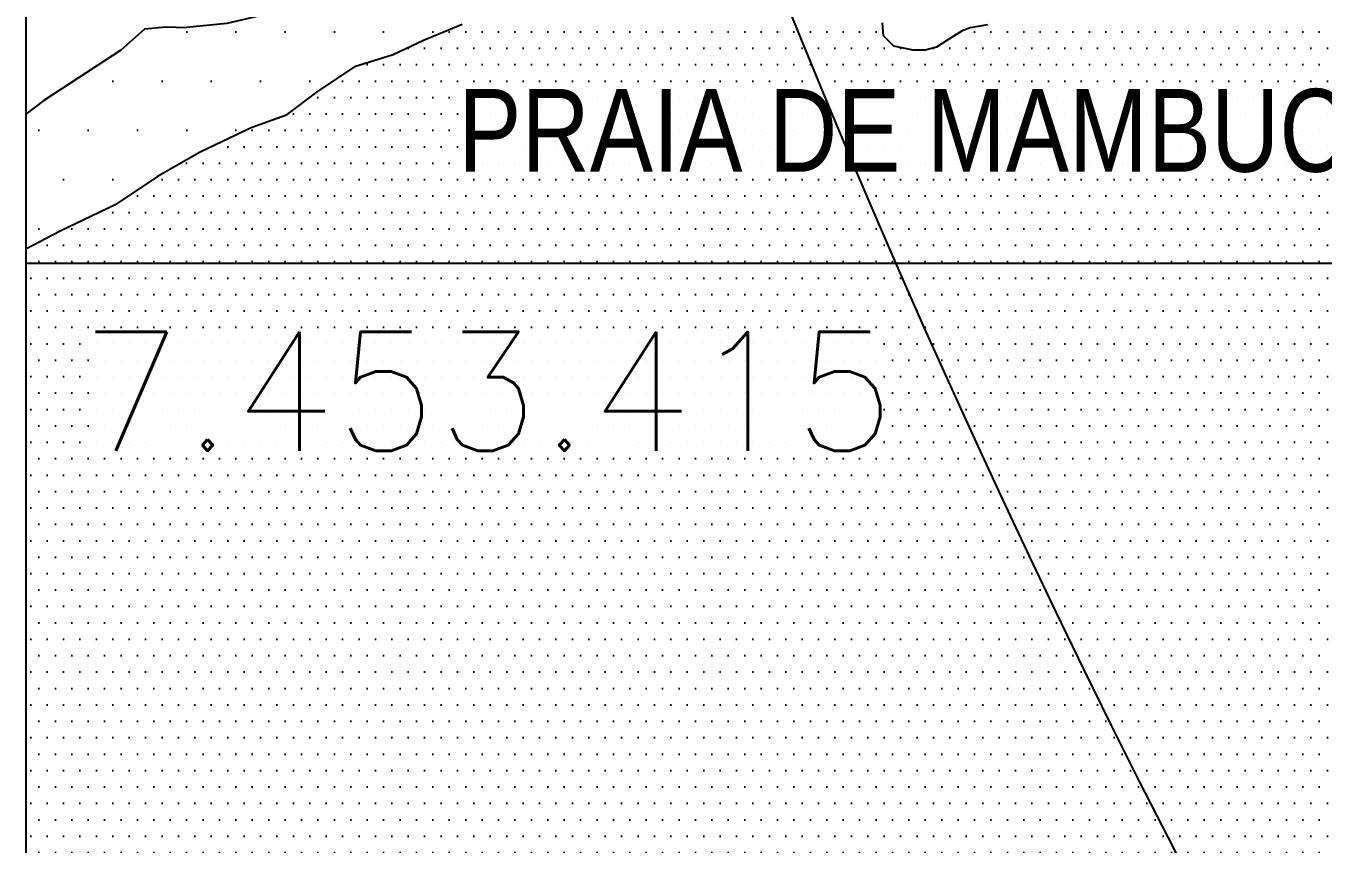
# Model space of a CAD drawing. Header units: millimetres. Extents: x 548366 to 1117317, y 7446967 to 14899125.
# Drawn here: x 549360 to 549987, y 7453134 to 7453530 of the extents above; entities that cross this region are included whole.
import ezdxf

# ---------------------------------------------------------------- set-up
doc = ezdxf.new("R2010")
doc.units = ezdxf.units.MM
doc.header["$MEASUREMENT"] = 0
for name, color, linetype in [('AID5_25K', 2, 'Continuous'), ('HACHURA_OCEANO', 131, 'Continuous'), ('MALHA_TM', 8, 'Continuous'), ('OCEANO', 5, 'Continuous'), ('PRAIA', 7, 'Continuous'), ('RADIAIS', 222, 'Continuous'), ('TXT_COORD_MALHA', 7, 'Continuous'), ('TXT_HIDRO', 8, 'Continuous')]:
    doc.layers.add(name, color=color, linetype=linetype)
doc.styles.add('TXT_MALHA_10K', font='romans.shx', dxfattribs={"height": 23})
doc.styles.add('TXT_PRAIA', font='ARIALN.TTF', dxfattribs={"height": 30})
pattern_1 = [(0, (0, 0), (3.96875, 7.9375), [0, -7.9375])]

msp = doc.modelspace()

# ---------------------------------------------------------------- hatches: boundary and pattern name
at = {"layer": 'HACHURA_OCEANO'}
h = msp.add_hatch(dxfattribs=at)
h.set_pattern_fill('DOTS', color=256, scale=5, style=0)
h.set_pattern_definition(pattern_1)
h.paths.add_polyline_path([(549860, 7453543.14), (549855.63, 7453541.09), (549842.31, 7453535.17), (549834.41, 7453532.71), (549825.03, 7453530.24), (549816.64, 7453528.76), (549812.7, 7453527.28), (549806.28, 7453523.34), (549800.36, 7453519.39), (549794.93, 7453517.92), (549789.01, 7453517.92), (549779.63, 7453519.89), (549774.69, 7453524.82), (549774.2, 7453531.23), (549774.69, 7453542.57), (549774.69, 7453549.48), (549773.71, 7453557.37), (549772.72, 7453563.28), (549766.8, 7453568.71), (549761.37, 7453573.15), (549751.5, 7453576.1), (549740.64, 7453575.12), (549725.83, 7453574.63), (549712.51, 7453572.16), (549700.17, 7453569.2), (549687.33, 7453567.23), (549657.23, 7453561.8), (549640.94, 7453555.39), (549581.69, 7453535.32), (549570.9, 7453530.41), (549552.25, 7453522.57), (549537.53, 7453515.71), (549518.89, 7453509.82), (549501.22, 7453498.06), (549485.52, 7453486.29), (549468.84, 7453480.41), (549444.31, 7453468.64), (549423.7, 7453456.88), (549403.09, 7453443.15), (549376.59, 7453430.4), (549360, 7453421.7), (549360, 7453410), (549860, 7453410)])
h = msp.add_hatch(dxfattribs=at)
h.set_pattern_fill('DOTS', color=256, scale=5, style=0)
h.set_pattern_definition(pattern_1)
h.paths.add_polyline_path([(550360, 7453520.49), (550359.69, 7453521.27), (550357.72, 7453525.71), (550354.75, 7453530.14), (550347.35, 7453536.55), (550339.45, 7453540.99), (550329.09, 7453546.91), (550295.53, 7453558.25), (550250.12, 7453570.09), (550231.08, 7453573.08), (550220.22, 7453572.58), (550198.01, 7453570.12), (550132.37, 7453564.69), (550075.12, 7453556.31), (550020.83, 7453548.91), (549986.42, 7453546.52), (549977.54, 7453545.04), (549966.68, 7453544.54), (549952.37, 7453545.04), (549941.02, 7453546.52), (549925.72, 7453548), (549903.01, 7453548.49), (549891.17, 7453548.49), (549875.38, 7453548), (549864.02, 7453545.04), (549860, 7453543.14), (549860, 7453410), (550360, 7453410)])
h = msp.add_hatch(dxfattribs=at)
h.set_pattern_fill('DOTS', color=256, scale=5, style=0)
h.set_pattern_definition(pattern_1)
h.paths.add_polyline_path([(549860, 7453410), (549360, 7453410), (549360, 7452910), (549860, 7452910)])
h = msp.add_hatch(dxfattribs=at)
h.set_pattern_fill('DOTS', color=256, scale=5, style=0)
h.set_pattern_definition(pattern_1)
h.paths.add_polyline_path([(550360, 7453410), (549860, 7453410), (549860, 7452910), (550360, 7452910)])
at = {"layer": 'PRAIA'}
h = msp.add_hatch(dxfattribs=at)
h.set_pattern_fill('DOTS', color=40, scale=15, style=0)
h.set_pattern_definition([(0, (0, 0), (11.90625, 23.8125), [0, -23.8125])])
h.paths.add_polyline_path([(549554.88, 7453570.94), (549519.26, 7453550.88), (549484.93, 7453537.29), (549457.08, 7453530.82), (549437.65, 7453528.88), (549427.66, 7453529.19), (549417.46, 7453528.19), (549405.92, 7453517.88), (549368.67, 7453493.66), (549360, 7453487.06), (549360, 7453421.7), (549376.59, 7453430.4), (549403.09, 7453443.15), (549423.7, 7453456.88), (549444.31, 7453468.64), (549468.84, 7453480.41), (549485.52, 7453486.29), (549501.22, 7453498.06), (549518.89, 7453509.82), (549537.53, 7453515.71), (549552.25, 7453522.57), (549570.9, 7453530.41), (549581.69, 7453535.32), (549640.94, 7453555.39), (549657.23, 7453561.8), (549687.33, 7453567.23), (549700.17, 7453569.2), (549712.51, 7453572.16), (549725.83, 7453574.63), (549740.64, 7453575.12), (549751.5, 7453576.1), (549761.37, 7453573.15), (549766.8, 7453568.71), (549772.72, 7453563.28), (549773.27, 7453559.95), (549799.69, 7453600.06), (549803.57, 7453621.41), (549805.51, 7453638.89), (549813.93, 7453648.59), (549814.15, 7453656.15), (549806.61, 7453659.79), (549797.26, 7453655.11), (549793.21, 7453636.3), (549769.89, 7453635.65), (549697.36, 7453640.18), (549648.78, 7453626.59), (549613.16, 7453604.59)])

# ---------------------------------------------------------------- linework, layer by layer
at = {"layer": 'AID5_25K'}
msp.add_lwpolyline([(549360, 7450410), (559365, 7450410), (559365, 7460415), (549360, 7460415), (549360, 7450410)], dxfattribs=at)
at = {"layer": 'MALHA_TM'}
msp.add_lwpolyline([(549360, 7453415), (559365, 7453415)], dxfattribs=at)
at = {"layer": 'OCEANO', "ltscale": 0.3}
for points in [[(549570.9, 7453530.41), (549552.25, 7453522.57), (549537.53, 7453515.71), (549518.89, 7453509.82), (549501.22, 7453498.06), (549485.52, 7453486.29), (549468.84, 7453480.41), (549444.31, 7453468.64), (549423.7, 7453456.88), (549403.09, 7453443.15), (549376.59, 7453430.4), (549360, 7453421.7)], [(549825.03, 7453530.24), (549816.64, 7453528.76), (549812.7, 7453527.28), (549806.28, 7453523.34), (549800.36, 7453519.39), (549794.93, 7453517.92), (549789.01, 7453517.92), (549779.63, 7453519.89), (549774.69, 7453524.82), (549774.2, 7453531.23)]]:
    msp.add_lwpolyline(points, dxfattribs=at)
at = {"layer": 'PRAIA'}
for points in [[(549813.99, 7453650.53), (549814.15, 7453656.15), (549806.61, 7453659.79), (549797.26, 7453655.11), (549793.21, 7453636.3), (549769.89, 7453635.65), (549697.36, 7453640.18), (549648.78, 7453626.59), (549613.16, 7453604.59), (549554.88, 7453570.94), (549519.26, 7453550.88), (549484.93, 7453537.29), (549457.08, 7453530.82), (549437.65, 7453528.88)], [(549405.92, 7453517.88), (549417.46, 7453528.19), (549427.66, 7453529.19), (549437.65, 7453528.88)], [(549405.92, 7453517.88), (549368.67, 7453493.66), (549360, 7453487.06)]]:
    msp.add_lwpolyline(points, dxfattribs=at)
at = {"layer": 'RADIAIS', "linetype": 'Continuous', "ltscale": 2.5}
msp.add_circle((554363.71, 7455412.75), 4998.2, dxfattribs=at)

# ---------------------------------------------------------------- texts
at = {"layer": 'TXT_COORD_MALHA', "style": 'TXT_MALHA_10K'}
msp.add_text('7.453.415', height=57.5, dxfattribs=at).set_placement((549386.26, 7453324.21))
at = {"layer": 'TXT_HIDRO', "style": 'TXT_PRAIA'}
msp.add_text('PRAIA DE MAMBUCABA', height=40, dxfattribs=at).set_placement((549569.08, 7453459.16))

doc.saveas('drawing.dxf')
